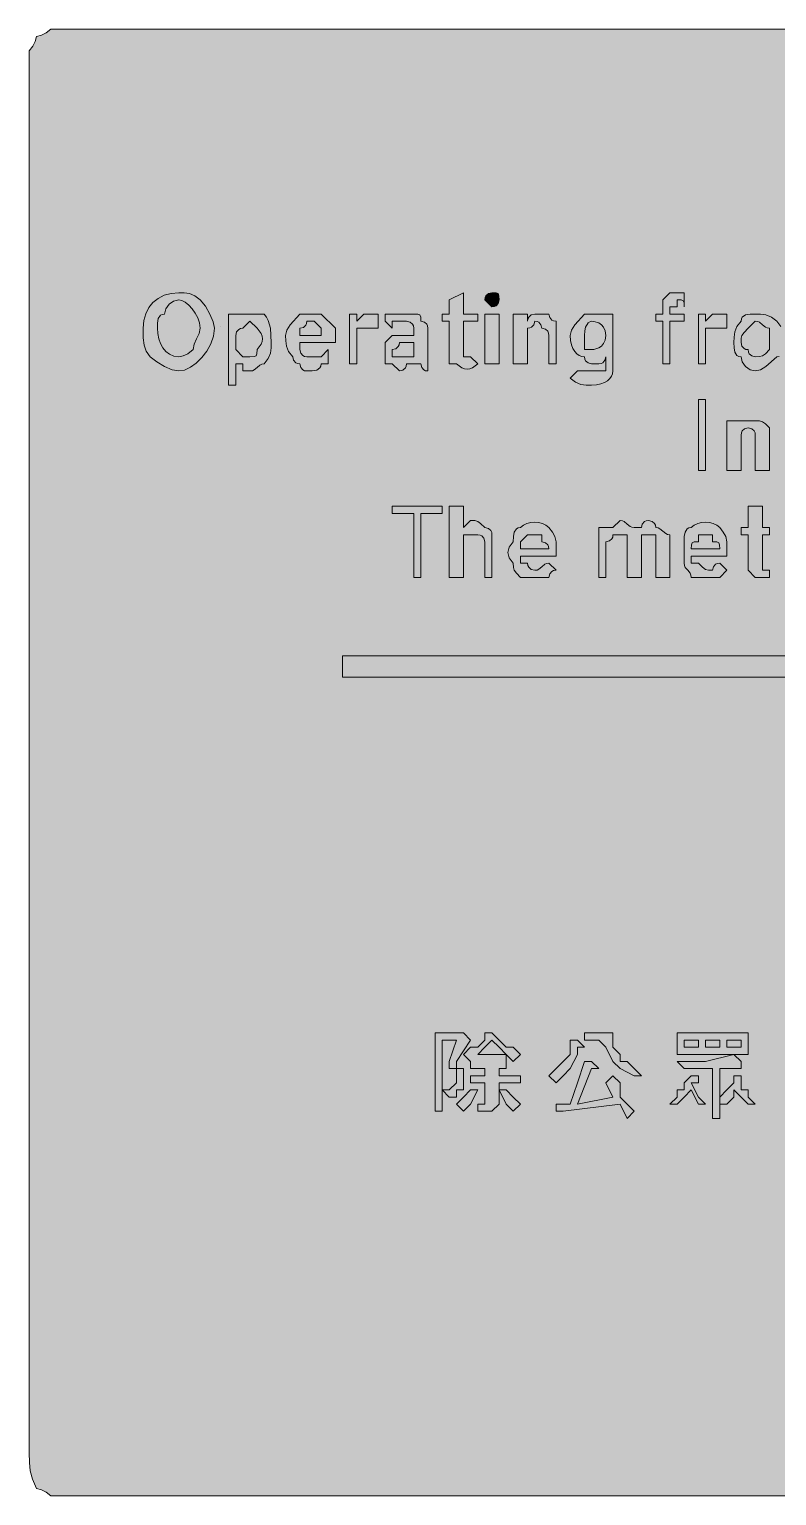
# Model space of a CAD drawing. Header units: metres. Extents: x 10 to 558, y 12 to 259.
# Drawn here: x 9.8 to 135.8, y 11.8 to 259 of the extents above; entities that cross this region are included whole.
import ezdxf

# ---------------------------------------------------------------- set-up
doc = ezdxf.new("R2010")
doc.units = ezdxf.units.M
for name, color, linetype, true_color in [('FILL_BLUE_0000FF', 7, 'Continuous', 0x0000ff), ('FILL_WHITE_FFFFFF', 7, 'Continuous', 0xffffff), ('STROKE_WHITE_FFFFFF', 7, 'Continuous', 0xffffff)]:
    doc.layers.add(name, color=color, linetype=linetype, true_color=true_color)

msp = doc.modelspace()

# ---------------------------------------------------------------- hatches: boundary and pattern name
at = {"layer": 'FILL_BLUE_0000FF', "true_color": 0x0000ff}
h = msp.add_hatch(color=7, dxfattribs=at)
h.dxf.hatch_style = 1
h.paths.add_polyline_path([(552.54, 258.94), (553.8, 258.81), (554.83, 258.45), (555.75, 257.76), (557.14, 256.15), (557.56, 255.44), (557.85, 254.76), (558.11, 253.37), (558.15, 251.76), (558.15, 18.96), (558.15, 15.36), (557.75, 15.31), (557.44, 15.15), (556.95, 14.61), (556.46, 13.84), (555.75, 12.96), (554.83, 12.27), (553.8, 11.91), (552.54, 11.78), (550.95, 11.76), (16.95, 11.76), (13.35, 11.76), (12.6, 12.36), (11.83, 12.77), (10.95, 12.96), (10.26, 14.57), (9.9, 15.96), (9.77, 17.35), (9.75, 18.96), (9.75, 251.76), (9.75, 255.36), (10.35, 256.11), (10.76, 256.88), (10.95, 257.76), (11.83, 257.95), (12.6, 258.36), (13.35, 258.96), (16.95, 258.96), (550.95, 258.96), (552.54, 258.94)])
at = {"layer": 'FILL_WHITE_FFFFFF', "true_color": 0xffffff}
h = msp.add_hatch(color=7, dxfattribs=at)
h.dxf.hatch_style = 1
h.paths.add_polyline_path([(36.75, 214.41), (37.65, 214.05), (38.55, 213.36), (39.43, 212.27), (40.2, 210.96), (40.74, 209.65), (40.95, 208.56), (40.79, 207.22), (40.35, 205.92), (39.68, 204.7), (38.85, 203.61), (37.9, 202.69), (36.9, 201.98), (35.9, 201.52), (34.95, 201.36), (33.86, 201.57), (32.55, 202.11), (31.24, 202.88), (30.15, 203.76), (29.46, 204.68), (29.1, 205.71), (28.97, 206.97), (28.95, 208.56), (29.06, 209.85), (29.38, 211.02), (29.9, 212.04), (30.6, 212.91), (31.47, 213.61), (32.49, 214.13), (33.66, 214.45), (34.95, 214.56), (35.85, 214.54), (36.75, 214.41)])
h.paths.add_polyline_path([(33.3, 212.61), (32.76, 211.84), (32.55, 210.96), (32.15, 210.91), (31.86, 210.75), (31.5, 210.21), (31.37, 209.44), (31.35, 208.56), (31.41, 207.66), (31.57, 206.8), (31.86, 205.99), (32.25, 205.26), (32.76, 204.65), (33.37, 204.17), (34.11, 203.87), (34.95, 203.76), (35.7, 203.91), (36.47, 204.27), (37.35, 204.96), (37.54, 205.86), (37.95, 206.76), (38.36, 207.66), (38.55, 208.56), (38.44, 209.46), (38.16, 210.32), (37.73, 211.13), (37.2, 211.86), (36.62, 212.47), (36.02, 212.95), (35.45, 213.25), (34.95, 213.36), (34.07, 213.15), (33.3, 212.61)], flags=16)
h = msp.add_hatch(color=7, dxfattribs=at)
h.dxf.hatch_style = 1
h.paths.add_polyline_path([(84.15, 203.76), (85.35, 202.56), (84.45, 201.88), (84, 201.72), (83.55, 201.66), (83.1, 201.72), (82.65, 201.88), (81.75, 202.56), (80.55, 202.56), (80.55, 203.76), (80.55, 209.76), (79.35, 209.76), (79.35, 210.96), (80.55, 210.96), (80.55, 213.36), (82.95, 214.56), (82.95, 210.96), (85.35, 210.96), (85.35, 209.76), (82.95, 209.76), (82.95, 203.76), (84.15, 203.76)])
h = msp.add_hatch(color=7, dxfattribs=at)
h.dxf.hatch_style = 1
h.paths.add_polyline_path([(88.8, 212.76), (88.44, 212.35), (88.15, 212.21), (87.75, 212.16), (86.55, 213.36), (86.6, 213.76), (86.74, 214.05), (87.15, 214.41), (87.75, 214.56), (88.44, 214.54), (88.8, 214.41), (88.93, 214.05), (88.95, 213.36), (88.8, 212.76)])
h = msp.add_hatch(color=7, dxfattribs=at)
h.dxf.hatch_style = 1
h.paths.add_polyline_path([(117.75, 202.56), (116.55, 202.56), (116.55, 209.76), (115.35, 209.76), (115.35, 210.96), (116.55, 210.96), (116.55, 212.16), (116.55, 213.36), (117.75, 214.56), (118.95, 214.56), (120.15, 214.56), (120.15, 212.16), (120.13, 212.85), (120, 213.21), (119.64, 213.34), (118.95, 213.36), (118.95, 212.16), (117.75, 212.16), (117.75, 210.96), (120.15, 210.96), (120.15, 209.76), (117.75, 209.76), (117.75, 202.56)])
h = msp.add_hatch(color=7, dxfattribs=at)
h.dxf.hatch_style = 1
h.paths.add_polyline_path([(49.75, 210.46), (50.04, 209.87), (50.4, 208.56), (50.55, 206.16), (50.53, 205.26), (50.4, 204.36), (50.04, 203.46), (49.35, 202.56), (48.95, 202.51), (48.64, 202.37), (48.15, 201.96), (47.66, 201.55), (47.35, 201.41), (46.95, 201.36), (45.75, 201.36), (45.75, 202.56), (44.55, 202.56), (44.55, 198.96), (43.35, 198.96), (43.35, 210.96), (44.55, 210.96), (49.35, 210.96), (49.75, 210.46)])
h.paths.add_polyline_path([(45.06, 208.37), (44.7, 207.96), (44.55, 207.36), (44.55, 206.16), (44.55, 204.96), (45.75, 203.76), (46.95, 203.76), (47.64, 203.78), (48, 203.91), (48.13, 204.27), (48.15, 204.96), (48.82, 205.86), (48.99, 206.31), (49.05, 206.76), (48.99, 207.21), (48.82, 207.66), (48.15, 208.56), (46.95, 209.76), (45.75, 208.56), (45.35, 208.51), (45.06, 208.37)], flags=16)
h = msp.add_hatch(color=7, dxfattribs=at)
h.dxf.hatch_style = 1
h.paths.add_polyline_path([(55.86, 201.55), (55.5, 201.96), (55.35, 202.56), (54.95, 202.61), (54.66, 202.75), (54.3, 203.16), (54.15, 203.76), (53.46, 204.66), (53.1, 205.56), (52.97, 206.46), (52.95, 207.36), (53.16, 208.26), (53.7, 209.16), (55.35, 210.96), (58.95, 210.96), (61.35, 208.56), (61.35, 206.16), (55.35, 206.16), (55.35, 204.96), (55.5, 204.36), (55.86, 203.95), (56.15, 203.81), (56.55, 203.76), (57.75, 203.76), (58.95, 203.76), (60.15, 204.96), (60.15, 202.56), (58.95, 202.56), (58.9, 202.16), (58.74, 201.87), (58.2, 201.51), (57.43, 201.38), (56.55, 201.36), (56.15, 201.41), (55.86, 201.55)])
h.paths.add_polyline_path([(58.95, 208.56), (57.75, 209.76), (56.55, 209.76), (56.5, 209.36), (56.36, 209.07), (55.95, 208.71), (55.35, 208.56), (55.35, 207.36), (58.95, 207.36), (58.95, 208.56)], flags=16)
h = msp.add_hatch(color=7, dxfattribs=at)
h.dxf.hatch_style = 1
h.paths.add_polyline_path([(66.15, 210.96), (68.55, 210.96), (68.55, 208.56), (66.15, 208.56), (64.95, 208.56), (64.95, 207.36), (64.95, 202.56), (63.75, 202.56), (63.75, 210.96), (64.95, 210.96), (64.95, 209.76), (66.15, 210.96)])
h = msp.add_hatch(color=7, dxfattribs=at)
h.dxf.hatch_style = 1
h.paths.add_polyline_path([(69.75, 202.56), (69.75, 204.96), (69.75, 206.16), (70.95, 207.36), (72.15, 207.36), (73.35, 207.36), (74.55, 207.36), (74.55, 208.56), (74.5, 208.96), (74.36, 209.25), (73.95, 209.61), (73.35, 209.76), (72.15, 209.76), (70.95, 209.76), (70.95, 208.56), (69.75, 209.76), (69.75, 210.96), (70.95, 210.96), (72.15, 210.96), (74.55, 210.96), (75.24, 210.94), (75.6, 210.81), (75.73, 210.45), (75.75, 209.76), (76.35, 209.61), (76.76, 209.25), (76.9, 208.96), (76.95, 208.56), (76.95, 207.36), (76.95, 203.76), (76.95, 201.36), (76.55, 201.41), (76.26, 201.55), (75.9, 201.96), (75.75, 202.56), (74.55, 202.56), (73.35, 202.56), (73.3, 202.16), (73.16, 201.87), (72.75, 201.51), (72.15, 201.36), (70.95, 202.56), (69.75, 202.56)])
h.paths.add_polyline_path([(74.55, 203.76), (74.55, 204.96), (74.55, 206.16), (73.35, 206.16), (72.15, 206.16), (72.1, 205.76), (71.96, 205.47), (71.55, 205.11), (70.95, 204.96), (70.95, 203.76), (72.15, 203.76), (73.35, 203.76), (74.55, 203.76)], flags=16)
h = msp.add_hatch(color=7, dxfattribs=at)
h.dxf.hatch_style = 1
h.paths.add_polyline_path([(86.55, 202.56), (86.55, 210.96), (88.95, 210.96), (88.95, 202.56), (86.55, 202.56)])
h = msp.add_hatch(color=7, dxfattribs=at)
h.dxf.hatch_style = 1
h.paths.add_polyline_path([(94.8, 209.16), (94.44, 208.75), (94.15, 208.61), (93.75, 208.56), (93.75, 207.36), (93.75, 202.56), (91.35, 202.56), (91.35, 210.96), (93.75, 210.96), (93.75, 209.76), (93.8, 210.16), (93.94, 210.45), (94.35, 210.81), (94.95, 210.96), (97.35, 210.96), (97.5, 210.36), (97.86, 209.95), (98.15, 209.81), (98.55, 209.76), (98.55, 208.56), (98.55, 202.56), (97.35, 202.56), (97.35, 207.36), (97.3, 207.76), (97.16, 208.05), (96.75, 208.41), (96.15, 208.56), (96, 209.16), (95.64, 209.57), (95.35, 209.71), (94.95, 209.76), (94.8, 209.16)])
h = msp.add_hatch(color=7, dxfattribs=at)
h.dxf.hatch_style = 1
h.paths.add_polyline_path([(108.15, 201.36), (108.09, 200.91), (107.92, 200.48), (107.64, 200.07), (107.25, 199.71), (106.74, 199.4), (106.12, 199.17), (105.39, 199.01), (104.55, 198.96), (103.65, 198.98), (102.75, 199.11), (101.85, 199.47), (100.95, 200.16), (102.15, 201.36), (104.55, 201.36), (106.95, 201.36), (106.95, 202.56), (106.95, 203.76), (106.8, 203.16), (106.44, 202.75), (106.15, 202.61), (105.75, 202.56), (104.55, 202.56), (103.95, 202.71), (103.54, 203.07), (103.4, 203.36), (103.35, 203.76), (102.9, 203.82), (102.47, 203.98), (102.06, 204.27), (101.7, 204.66), (101.39, 205.17), (101.16, 205.78), (101, 206.52), (100.95, 207.36), (101.16, 208.26), (101.7, 209.16), (103.35, 210.96), (104.55, 210.96), (105.75, 210.96), (106.95, 210.96), (108.15, 210.96), (108.15, 201.36)])
h.paths.add_polyline_path([(103.95, 209.46), (103.54, 208.75), (103.4, 208.15), (103.35, 207.36), (103.35, 204.96), (104.55, 204.96), (104.92, 205), (105.75, 205.26), (106.19, 205.55), (106.57, 205.97), (106.85, 206.57), (106.95, 207.36), (106.85, 208.15), (106.57, 208.75), (106.19, 209.17), (105.75, 209.46), (104.92, 209.72), (104.55, 209.76), (104.36, 209.72), (103.95, 209.46)], flags=16)
h = msp.add_hatch(color=7, dxfattribs=at)
h.dxf.hatch_style = 1
h.paths.add_polyline_path([(124.95, 210.96), (127.35, 210.96), (127.35, 208.56), (124.95, 208.56), (123.75, 208.56), (123.75, 207.36), (123.75, 202.56), (122.55, 202.56), (122.55, 210.96), (123.75, 210.96), (123.75, 209.76), (124.95, 210.96)])
h = msp.add_hatch(color=7, dxfattribs=at)
h.dxf.hatch_style = 1
h.paths.add_polyline_path([(128.7, 207.96), (129.06, 208.86), (129.75, 209.76), (129.8, 210.16), (129.96, 210.45), (130.5, 210.81), (131.27, 210.94), (132.15, 210.96), (133.05, 210.94), (133.95, 210.81), (134.85, 210.45), (135.75, 209.76), (136.44, 208.86), (136.8, 207.96), (136.93, 207.06), (136.95, 206.16), (136.93, 205.28), (136.8, 204.51), (136.44, 203.97), (136.15, 203.81), (135.75, 203.76), (133.95, 202.11), (133.05, 201.57), (132.15, 201.36), (131.27, 201.57), (130.5, 202.11), (129.96, 202.88), (129.75, 203.76), (129.35, 203.81), (129.06, 203.97), (128.7, 204.51), (128.57, 205.28), (128.55, 206.16), (128.57, 207.06), (128.7, 207.96)])
h.paths.add_polyline_path([(130.26, 207.85), (129.9, 207.36), (129.77, 206.87), (129.75, 206.16), (129.9, 205.56), (130.26, 205.15), (130.55, 205.01), (130.95, 204.96), (131, 204.56), (131.14, 204.27), (131.55, 203.91), (132.15, 203.76), (132.86, 203.78), (133.35, 203.91), (133.84, 204.27), (134.55, 204.96), (134.55, 206.16), (134.55, 208.56), (134.15, 208.61), (133.84, 208.75), (133.35, 209.16), (132.86, 209.57), (132.55, 209.71), (132.15, 209.76), (130.95, 208.56), (130.26, 207.85)], flags=16)
h = msp.add_hatch(color=7, dxfattribs=at)
h.dxf.hatch_style = 1
h.paths.add_polyline_path([(122.55, 196.56), (123.75, 196.56), (123.75, 184.56), (122.55, 184.56), (122.55, 196.56)])
h = msp.add_hatch(color=7, dxfattribs=at)
h.dxf.hatch_style = 1
h.paths.add_polyline_path([(130.35, 191.61), (129.94, 191.25), (129.8, 190.96), (129.75, 190.56), (129.75, 189.36), (129.75, 184.56), (127.35, 184.56), (127.35, 192.96), (129.75, 192.96), (130.95, 192.96), (132.15, 192.96), (132.86, 192.94), (133.35, 192.81), (133.84, 192.45), (134.55, 191.76), (134.55, 190.56), (134.55, 184.56), (132.15, 184.56), (132.15, 190.56), (132.1, 190.96), (131.96, 191.25), (131.55, 191.61), (130.95, 191.76), (130.35, 191.61)])
h = msp.add_hatch(color=7, dxfattribs=at)
h.dxf.hatch_style = 1
h.paths.add_polyline_path([(79.35, 177.36), (75.75, 177.36), (75.75, 166.56), (74.55, 166.56), (74.55, 177.36), (70.95, 177.36), (70.95, 178.56), (79.35, 178.56), (79.35, 177.36)])
h = msp.add_hatch(color=7, dxfattribs=at)
h.dxf.hatch_style = 1
h.paths.add_polyline_path([(86.4, 173.16), (86.04, 173.57), (85.75, 173.71), (85.35, 173.76), (84.15, 173.76), (82.95, 173.76), (82.95, 172.56), (82.95, 166.56), (80.55, 166.56), (80.55, 178.56), (82.95, 178.56), (82.95, 174.96), (84.15, 176.16), (84.86, 176.14), (85.35, 176.01), (85.84, 175.65), (86.55, 174.96), (87.15, 174.81), (87.56, 174.45), (87.7, 174.16), (87.75, 173.76), (87.75, 172.56), (87.75, 166.56), (86.55, 166.56), (86.55, 172.56), (86.4, 173.16)])
h = msp.add_hatch(color=7, dxfattribs=at)
h.dxf.hatch_style = 1
h.paths.add_polyline_path([(133.35, 167.76), (134.55, 167.76), (134.55, 166.56), (132.15, 166.56), (130.95, 167.76), (130.95, 168.96), (130.95, 173.76), (129.75, 173.76), (129.75, 174.96), (130.95, 174.96), (130.95, 178.56), (133.35, 178.56), (133.35, 174.96), (134.55, 174.96), (134.55, 173.76), (133.35, 173.76), (133.35, 168.96), (133.35, 167.76)])
h = msp.add_hatch(color=7, dxfattribs=at)
h.dxf.hatch_style = 1
h.paths.add_polyline_path([(91.86, 167.27), (91.5, 167.76), (91.37, 168.25), (91.35, 168.96), (90.67, 169.86), (90.51, 170.31), (90.45, 170.76), (90.51, 171.21), (90.67, 171.66), (91.35, 172.56), (91.37, 173.44), (91.5, 174.21), (91.86, 174.75), (92.15, 174.91), (92.55, 174.96), (93.05, 175.35), (93.64, 175.63), (94.28, 175.8), (94.95, 175.86), (95.62, 175.8), (96.26, 175.63), (96.85, 175.35), (97.35, 174.96), (97.95, 174.21), (98.36, 173.44), (98.55, 172.56), (98.55, 170.16), (92.55, 170.16), (92.55, 168.96), (93.75, 168.96), (93.8, 168.56), (93.94, 168.27), (94.35, 167.91), (94.95, 167.76), (95.35, 167.81), (95.66, 167.95), (96.15, 168.36), (96.64, 168.77), (96.95, 168.91), (97.35, 168.96), (98.55, 167.76), (98.15, 167.71), (97.86, 167.57), (97.5, 167.16), (97.35, 166.56), (93.75, 166.56), (92.55, 166.56), (91.86, 167.27)])
h.paths.add_polyline_path([(97.3, 171.76), (97.16, 172.05), (96.75, 172.41), (96.15, 172.56), (96.15, 173.76), (93.75, 173.76), (92.55, 172.56), (92.55, 171.36), (97.35, 171.36), (97.3, 171.76)], flags=16)
h = msp.add_hatch(color=7, dxfattribs=at)
h.dxf.hatch_style = 1
h.paths.add_polyline_path([(108.15, 174.96), (109.35, 176.16), (109.75, 176.11), (110.06, 175.97), (110.55, 175.56), (111.04, 175.15), (111.35, 175.01), (111.75, 174.96), (112.95, 174.96), (113.1, 175.56), (113.46, 175.97), (113.75, 176.11), (114.15, 176.16), (114.75, 176.01), (115.16, 175.65), (115.3, 175.36), (115.35, 174.96), (115.75, 174.91), (116.06, 174.77), (116.55, 174.36), (117.04, 173.95), (117.35, 173.81), (117.75, 173.76), (117.75, 172.56), (117.75, 166.56), (115.35, 166.56), (115.35, 172.56), (115.35, 173.76), (114.15, 173.76), (112.95, 173.76), (112.95, 172.56), (112.95, 166.56), (110.55, 166.56), (110.55, 172.56), (110.55, 173.76), (109.35, 173.76), (108.15, 173.76), (108.1, 173.36), (107.96, 173.07), (107.55, 172.71), (106.95, 172.56), (106.95, 166.56), (105.75, 166.56), (105.75, 174.96), (106.95, 174.96), (108.15, 174.96)])
h = msp.add_hatch(color=7, dxfattribs=at)
h.dxf.hatch_style = 1
h.paths.add_polyline_path([(121.3, 166.96), (121.16, 167.27), (120.75, 167.76), (120.34, 168.25), (120.2, 168.56), (120.15, 168.96), (120.15, 172.56), (120.17, 173.44), (120.3, 174.21), (120.66, 174.75), (120.95, 174.91), (121.35, 174.96), (121.85, 175.35), (122.44, 175.63), (123.08, 175.8), (123.75, 175.86), (124.42, 175.8), (125.06, 175.63), (125.65, 175.35), (126.15, 174.96), (126.75, 174.21), (127.16, 173.44), (127.35, 172.56), (127.35, 170.16), (121.35, 170.16), (121.35, 168.96), (122.55, 168.96), (123.26, 168.27), (123.75, 167.91), (124.24, 167.78), (124.95, 167.76), (125.1, 168.36), (125.46, 168.77), (125.75, 168.91), (126.15, 168.96), (127.35, 167.76), (126.15, 166.56), (122.55, 166.56), (121.35, 166.56), (121.3, 166.96)])
h.paths.add_polyline_path([(126.13, 172.05), (126, 172.41), (125.64, 172.54), (124.95, 172.56), (124.95, 173.76), (122.55, 173.76), (122.55, 172.56), (121.86, 172.54), (121.5, 172.41), (121.37, 172.05), (121.35, 171.36), (126.15, 171.36), (126.13, 172.05)], flags=16)
h = msp.add_hatch(color=7, dxfattribs=at)
h.dxf.hatch_style = 1
h.paths.add_polyline_path([(490.95, 158.16), (498.15, 158.16), (505.35, 152.16), (498.15, 144.96), (490.95, 144.96), (495.75, 149.76), (62.55, 149.76), (62.55, 153.36), (495.75, 153.36), (490.95, 158.16)])
h = msp.add_hatch(color=7, dxfattribs=at)
h.dxf.hatch_style = 1
h.paths.add_polyline_path([(78.15, 76.56), (78.15, 89.76), (81.75, 89.76), (82.95, 89.76), (84.15, 88.56), (81.75, 84.96), (81.75, 83.76), (80.55, 83.76), (80.55, 84.96), (81.75, 88.56), (79.35, 88.56), (79.35, 80.16), (79.35, 76.56), (78.15, 76.56)])
h = msp.add_hatch(color=7, dxfattribs=at)
h.dxf.hatch_style = 1
h.paths.add_polyline_path([(85.35, 87.36), (86.55, 88.56), (86.55, 89.76), (87.75, 89.76), (88.95, 88.56), (90.15, 87.36), (91.35, 87.36), (92.55, 86.16), (91.35, 84.96), (90.15, 86.16), (90.15, 83.76), (88.95, 83.76), (88.95, 82.56), (92.55, 82.56), (92.55, 81.36), (88.95, 81.36), (88.95, 77.76), (87.75, 76.56), (86.55, 76.56), (85.35, 76.56), (85.35, 77.76), (86.55, 77.76), (86.55, 81.36), (84.15, 81.36), (84.15, 82.56), (86.55, 82.56), (86.55, 83.76), (84.15, 83.76), (84.15, 84.96), (82.95, 86.16), (84.15, 87.36), (85.35, 87.36)])
h.paths.add_polyline_path([(88.95, 87.36), (87.75, 88.56), (86.55, 87.36), (85.35, 86.16), (90.15, 86.16), (88.95, 87.36)], flags=16)
h = msp.add_hatch(color=7, dxfattribs=at)
h.dxf.hatch_style = 1
h.paths.add_polyline_path([(108.15, 89.76), (108.15, 88.56), (108.15, 87.36), (109.35, 86.16), (109.35, 84.96), (110.55, 84.96), (111.75, 83.76), (112.95, 82.56), (111.75, 82.56), (109.35, 83.76), (108.15, 84.96), (106.95, 87.36), (105.75, 88.56), (103.35, 88.56), (103.35, 89.76), (108.15, 89.76)])
h = msp.add_hatch(color=7, dxfattribs=at)
h.dxf.hatch_style = 1
h.paths.add_polyline_path([(118.95, 89.76), (130.95, 89.76), (130.95, 86.16), (118.95, 86.16), (118.95, 89.76)])
h.paths.add_polyline_path([(120.15, 87.36), (122.55, 87.36), (122.55, 88.56), (120.15, 88.56), (120.15, 87.36)], flags=16)
h.paths.add_polyline_path([(123.75, 88.56), (123.75, 87.36), (126.15, 87.36), (126.15, 88.56), (123.75, 88.56)], flags=16)
h.paths.add_polyline_path([(129.75, 88.56), (127.35, 88.56), (127.35, 87.36), (129.75, 87.36), (129.75, 88.56)], flags=16)
h = msp.add_hatch(color=7, dxfattribs=at)
h.dxf.hatch_style = 1
h.paths.add_polyline_path([(103.35, 87.36), (102.15, 87.36), (102.15, 86.16), (100.95, 83.76), (99.75, 82.56), (98.55, 81.36), (97.35, 82.56), (98.55, 83.76), (99.75, 84.96), (100.95, 86.16), (100.95, 88.56), (102.15, 88.56), (103.35, 87.36)])
h = msp.add_hatch(color=7, dxfattribs=at)
h.dxf.hatch_style = 1
h.paths.add_polyline_path([(98.55, 77.76), (100.95, 77.76), (102.15, 81.36), (103.35, 84.96), (104.55, 84.96), (105.75, 83.76), (104.55, 83.76), (102.15, 77.76), (108.15, 78.96), (106.95, 81.36), (108.15, 82.56), (109.35, 81.36), (109.35, 78.96), (110.55, 77.76), (111.75, 76.56), (110.55, 75.36), (109.35, 77.76), (99.75, 76.56), (98.55, 76.56), (98.55, 77.76)])
h = msp.add_hatch(color=7, dxfattribs=at)
h.dxf.hatch_style = 1
h.paths.add_polyline_path([(123.75, 84.96), (128.55, 86.16), (129.75, 84.96), (129.75, 83.76), (126.15, 83.76), (126.15, 75.36), (124.95, 75.36), (124.95, 83.76), (120.15, 83.76), (118.95, 84.96), (123.75, 84.96)])
h = msp.add_hatch(color=7, dxfattribs=at)
h.dxf.hatch_style = 1
h.paths.add_polyline_path([(82.95, 82.56), (82.95, 81.36), (82.95, 80.16), (81.75, 80.16), (81.75, 78.96), (80.55, 78.96), (79.35, 80.16), (80.55, 80.16), (81.75, 81.36), (81.75, 82.56), (81.75, 83.76), (82.95, 83.76), (82.95, 82.56)])
h = msp.add_hatch(color=7, dxfattribs=at)
h.dxf.hatch_style = 1
h.paths.add_polyline_path([(122.55, 82.56), (122.55, 81.36), (121.35, 81.36), (122.55, 78.96), (123.75, 77.76), (122.55, 77.76), (121.35, 80.16), (120.15, 78.96), (118.95, 77.76), (117.75, 77.76), (118.95, 78.96), (118.95, 80.16), (120.15, 80.16), (120.15, 81.36), (121.35, 82.56), (122.55, 82.56)])
h = msp.add_hatch(color=7, dxfattribs=at)
h.dxf.hatch_style = 1
h.paths.add_polyline_path([(129.75, 82.56), (129.75, 81.36), (129.75, 80.16), (130.95, 80.16), (130.95, 78.96), (132.15, 77.76), (130.95, 77.76), (129.75, 78.96), (128.55, 80.16), (128.55, 78.96), (127.35, 77.76), (126.15, 77.76), (126.15, 78.96), (127.35, 80.16), (128.55, 81.36), (128.55, 82.56), (129.75, 82.56)])
h = msp.add_hatch(color=7, dxfattribs=at)
h.dxf.hatch_style = 1
h.paths.add_polyline_path([(84.15, 77.76), (82.95, 76.56), (81.75, 77.76), (82.95, 78.96), (84.15, 80.16), (85.35, 80.16), (84.15, 77.76)])
h = msp.add_hatch(color=7, dxfattribs=at)
h.dxf.hatch_style = 1
h.paths.add_polyline_path([(91.35, 78.96), (92.55, 77.76), (91.35, 76.56), (90.15, 77.76), (88.95, 80.16), (90.15, 80.16), (91.35, 78.96)])

# ---------------------------------------------------------------- linework, layer by layer
at = {"layer": 'FILL_BLUE_0000FF', "lineweight": 0, "true_color": 0x0000ff}
msp.add_lwpolyline([(550.95, 11.76), (16.95, 11.76), (13.35, 11.76), (12.6, 12.36), (11.83, 12.77), (10.95, 12.96), (10.26, 14.57), (9.9, 15.96), (9.77, 17.35), (9.75, 18.96), (9.75, 251.76), (9.75, 255.36), (10.35, 256.11), (10.76, 256.88), (10.95, 257.76), (11.83, 257.95), (12.6, 258.36), (13.35, 258.96), (16.95, 258.96), (550.95, 258.96)], dxfattribs=at)
at = {"layer": 'FILL_WHITE_FFFFFF', "lineweight": 0, "true_color": 0xffffff}
for points in [[(36.75, 214.41), (37.65, 214.05), (38.55, 213.36), (39.43, 212.27), (40.2, 210.96), (40.74, 209.65), (40.95, 208.56), (40.79, 207.22), (40.35, 205.92), (39.68, 204.7), (38.85, 203.61), (37.9, 202.69), (36.9, 201.98), (35.9, 201.52), (34.95, 201.36), (33.86, 201.57), (32.55, 202.11), (31.24, 202.88), (30.15, 203.76), (29.46, 204.68), (29.1, 205.71), (28.97, 206.97), (28.95, 208.56), (29.06, 209.85), (29.38, 211.02), (29.9, 212.04), (30.6, 212.91), (31.47, 213.61), (32.49, 214.13), (33.66, 214.45), (34.95, 214.56), (35.85, 214.54)], [(33.3, 212.61), (32.76, 211.84), (32.55, 210.96), (32.15, 210.91), (31.86, 210.75), (31.5, 210.21), (31.37, 209.44), (31.35, 208.56), (31.41, 207.66), (31.57, 206.8), (31.86, 205.99), (32.25, 205.26), (32.76, 204.65), (33.37, 204.17), (34.11, 203.87), (34.95, 203.76), (35.7, 203.91), (36.47, 204.27), (37.35, 204.96), (37.54, 205.86), (37.95, 206.76), (38.36, 207.66), (38.55, 208.56), (38.44, 209.46), (38.16, 210.32), (37.73, 211.13), (37.2, 211.86), (36.62, 212.47), (36.02, 212.95), (35.45, 213.25), (34.95, 213.36), (34.07, 213.15)], [(84.15, 203.76), (85.35, 202.56), (84.45, 201.88), (84, 201.72), (83.55, 201.66), (83.1, 201.72), (82.65, 201.88), (81.75, 202.56), (80.55, 202.56), (80.55, 203.76), (80.55, 209.76), (79.35, 209.76), (79.35, 210.96), (80.55, 210.96), (80.55, 213.36), (82.95, 214.56), (82.95, 210.96), (85.35, 210.96), (85.35, 209.76), (82.95, 209.76), (82.95, 203.76)], [(88.8, 212.76), (88.44, 212.35), (88.15, 212.21), (87.75, 212.16), (86.55, 213.36), (86.6, 213.76), (86.74, 214.05), (87.15, 214.41), (87.75, 214.56), (88.44, 214.54), (88.8, 214.41), (88.93, 214.05), (88.95, 213.36)], [(117.75, 202.56), (116.55, 202.56), (116.55, 209.76), (115.35, 209.76), (115.35, 210.96), (116.55, 210.96), (116.55, 212.16), (116.55, 213.36), (117.75, 214.56), (118.95, 214.56), (120.15, 214.56), (120.15, 212.16), (120.13, 212.85), (120, 213.21), (119.64, 213.34), (118.95, 213.36), (118.95, 212.16), (117.75, 212.16), (117.75, 210.96), (120.15, 210.96), (120.15, 209.76), (117.75, 209.76)], [(49.75, 210.46), (50.04, 209.87), (50.4, 208.56), (50.55, 206.16), (50.53, 205.26), (50.4, 204.36), (50.04, 203.46), (49.35, 202.56), (48.95, 202.51), (48.64, 202.37), (48.15, 201.96), (47.66, 201.55), (47.35, 201.41), (46.95, 201.36), (45.75, 201.36), (45.75, 202.56), (44.55, 202.56), (44.55, 198.96), (43.35, 198.96), (43.35, 210.96), (44.55, 210.96), (49.35, 210.96)], [(55.86, 201.55), (55.5, 201.96), (55.35, 202.56), (54.95, 202.61), (54.66, 202.75), (54.3, 203.16), (54.15, 203.76), (53.46, 204.66), (53.1, 205.56), (52.97, 206.46), (52.95, 207.36), (53.16, 208.26), (53.7, 209.16), (55.35, 210.96), (58.95, 210.96), (61.35, 208.56), (61.35, 206.16), (55.35, 206.16), (55.35, 204.96), (55.5, 204.36), (55.86, 203.95), (56.15, 203.81), (56.55, 203.76), (57.75, 203.76), (58.95, 203.76), (60.15, 204.96), (60.15, 202.56), (58.95, 202.56), (58.9, 202.16), (58.74, 201.87), (58.2, 201.51), (57.43, 201.38), (56.55, 201.36), (56.15, 201.41)], [(66.15, 210.96), (68.55, 210.96), (68.55, 208.56), (66.15, 208.56), (64.95, 208.56), (64.95, 207.36), (64.95, 202.56), (63.75, 202.56), (63.75, 210.96), (64.95, 210.96), (64.95, 209.76)], [(69.75, 202.56), (69.75, 204.96), (69.75, 206.16), (70.95, 207.36), (72.15, 207.36), (73.35, 207.36), (74.55, 207.36), (74.55, 208.56), (74.5, 208.96), (74.36, 209.25), (73.95, 209.61), (73.35, 209.76), (72.15, 209.76), (70.95, 209.76), (70.95, 208.56), (69.75, 209.76), (69.75, 210.96), (70.95, 210.96), (72.15, 210.96), (74.55, 210.96), (75.24, 210.94), (75.6, 210.81), (75.73, 210.45), (75.75, 209.76), (76.35, 209.61), (76.76, 209.25), (76.9, 208.96), (76.95, 208.56), (76.95, 207.36), (76.95, 203.76), (76.95, 201.36), (76.55, 201.41), (76.26, 201.55), (75.9, 201.96), (75.75, 202.56), (74.55, 202.56), (73.35, 202.56), (73.3, 202.16), (73.16, 201.87), (72.75, 201.51), (72.15, 201.36), (70.95, 202.56)], [(86.55, 202.56), (86.55, 210.96), (88.95, 210.96), (88.95, 202.56)], [(94.8, 209.16), (94.44, 208.75), (94.15, 208.61), (93.75, 208.56), (93.75, 207.36), (93.75, 202.56), (91.35, 202.56), (91.35, 210.96), (93.75, 210.96), (93.75, 209.76), (93.8, 210.16), (93.94, 210.45), (94.35, 210.81), (94.95, 210.96), (97.35, 210.96), (97.5, 210.36), (97.86, 209.95), (98.15, 209.81), (98.55, 209.76), (98.55, 208.56), (98.55, 202.56), (97.35, 202.56), (97.35, 207.36), (97.3, 207.76), (97.16, 208.05), (96.75, 208.41), (96.15, 208.56), (96, 209.16), (95.64, 209.57), (95.35, 209.71), (94.95, 209.76)], [(108.15, 201.36), (108.09, 200.91), (107.92, 200.48), (107.64, 200.07), (107.25, 199.71), (106.74, 199.4), (106.12, 199.17), (105.39, 199.01), (104.55, 198.96), (103.65, 198.98), (102.75, 199.11), (101.85, 199.47), (100.95, 200.16), (102.15, 201.36), (104.55, 201.36), (106.95, 201.36), (106.95, 202.56), (106.95, 203.76), (106.8, 203.16), (106.44, 202.75), (106.15, 202.61), (105.75, 202.56), (104.55, 202.56), (103.95, 202.71), (103.54, 203.07), (103.4, 203.36), (103.35, 203.76), (102.9, 203.82), (102.47, 203.98), (102.06, 204.27), (101.7, 204.66), (101.39, 205.17), (101.16, 205.78), (101, 206.52), (100.95, 207.36), (101.16, 208.26), (101.7, 209.16), (103.35, 210.96), (104.55, 210.96), (105.75, 210.96), (106.95, 210.96), (108.15, 210.96)], [(124.95, 210.96), (127.35, 210.96), (127.35, 208.56), (124.95, 208.56), (123.75, 208.56), (123.75, 207.36), (123.75, 202.56), (122.55, 202.56), (122.55, 210.96), (123.75, 210.96), (123.75, 209.76)], [(45.06, 208.37), (44.7, 207.96), (44.55, 207.36), (44.55, 206.16), (44.55, 204.96), (45.75, 203.76), (46.95, 203.76), (47.64, 203.78), (48, 203.91), (48.13, 204.27), (48.15, 204.96), (48.82, 205.86), (48.99, 206.31), (49.05, 206.76), (48.99, 207.21), (48.82, 207.66), (48.15, 208.56), (46.95, 209.76), (45.75, 208.56), (45.35, 208.51)], [(58.95, 208.56), (57.75, 209.76), (56.55, 209.76), (56.5, 209.36), (56.36, 209.07), (55.95, 208.71), (55.35, 208.56), (55.35, 207.36), (58.95, 207.36)], [(103.95, 209.46), (103.54, 208.75), (103.4, 208.15), (103.35, 207.36), (103.35, 204.96), (104.55, 204.96), (104.92, 205), (105.75, 205.26), (106.19, 205.55), (106.57, 205.97), (106.85, 206.57), (106.95, 207.36), (106.85, 208.15), (106.57, 208.75), (106.19, 209.17), (105.75, 209.46), (104.92, 209.72), (104.55, 209.76), (104.36, 209.72)], [(130.26, 207.85), (129.9, 207.36), (129.77, 206.87), (129.75, 206.16), (129.9, 205.56), (130.26, 205.15), (130.55, 205.01), (130.95, 204.96), (131, 204.56), (131.14, 204.27), (131.55, 203.91), (132.15, 203.76), (132.86, 203.78), (133.35, 203.91), (133.84, 204.27), (134.55, 204.96), (134.55, 206.16), (134.55, 208.56), (134.15, 208.61), (133.84, 208.75), (133.35, 209.16), (132.86, 209.57), (132.55, 209.71), (132.15, 209.76), (130.95, 208.56)], [(74.55, 203.76), (74.55, 204.96), (74.55, 206.16), (73.35, 206.16), (72.15, 206.16), (72.1, 205.76), (71.96, 205.47), (71.55, 205.11), (70.95, 204.96), (70.95, 203.76), (72.15, 203.76), (73.35, 203.76)], [(122.55, 196.56), (123.75, 196.56), (123.75, 184.56), (122.55, 184.56)], [(130.35, 191.61), (129.94, 191.25), (129.8, 190.96), (129.75, 190.56), (129.75, 189.36), (129.75, 184.56), (127.35, 184.56), (127.35, 192.96), (129.75, 192.96), (130.95, 192.96), (132.15, 192.96), (132.86, 192.94), (133.35, 192.81), (133.84, 192.45), (134.55, 191.76), (134.55, 190.56), (134.55, 184.56), (132.15, 184.56), (132.15, 190.56), (132.1, 190.96), (131.96, 191.25), (131.55, 191.61), (130.95, 191.76)], [(79.35, 177.36), (75.75, 177.36), (75.75, 166.56), (74.55, 166.56), (74.55, 177.36), (70.95, 177.36), (70.95, 178.56), (79.35, 178.56)], [(86.4, 173.16), (86.04, 173.57), (85.75, 173.71), (85.35, 173.76), (84.15, 173.76), (82.95, 173.76), (82.95, 172.56), (82.95, 166.56), (80.55, 166.56), (80.55, 178.56), (82.95, 178.56), (82.95, 174.96), (84.15, 176.16), (84.86, 176.14), (85.35, 176.01), (85.84, 175.65), (86.55, 174.96), (87.15, 174.81), (87.56, 174.45), (87.7, 174.16), (87.75, 173.76), (87.75, 172.56), (87.75, 166.56), (86.55, 166.56), (86.55, 172.56)], [(133.35, 167.76), (134.55, 167.76), (134.55, 166.56), (132.15, 166.56), (130.95, 167.76), (130.95, 168.96), (130.95, 173.76), (129.75, 173.76), (129.75, 174.96), (130.95, 174.96), (130.95, 178.56), (133.35, 178.56), (133.35, 174.96), (134.55, 174.96), (134.55, 173.76), (133.35, 173.76), (133.35, 168.96)], [(91.86, 167.27), (91.5, 167.76), (91.37, 168.25), (91.35, 168.96), (90.67, 169.86), (90.51, 170.31), (90.45, 170.76), (90.51, 171.21), (90.67, 171.66), (91.35, 172.56), (91.37, 173.44), (91.5, 174.21), (91.86, 174.75), (92.15, 174.91), (92.55, 174.96), (93.05, 175.35), (93.64, 175.63), (94.28, 175.8), (94.95, 175.86), (95.62, 175.8), (96.26, 175.63), (96.85, 175.35), (97.35, 174.96), (97.95, 174.21), (98.36, 173.44), (98.55, 172.56), (98.55, 170.16), (92.55, 170.16), (92.55, 168.96), (93.75, 168.96), (93.8, 168.56), (93.94, 168.27), (94.35, 167.91), (94.95, 167.76), (95.35, 167.81), (95.66, 167.95), (96.15, 168.36), (96.64, 168.77), (96.95, 168.91), (97.35, 168.96), (98.55, 167.76), (98.15, 167.71), (97.86, 167.57), (97.5, 167.16), (97.35, 166.56), (93.75, 166.56), (92.55, 166.56)], [(108.15, 174.96), (109.35, 176.16), (109.75, 176.11), (110.06, 175.97), (110.55, 175.56), (111.04, 175.15), (111.35, 175.01), (111.75, 174.96), (112.95, 174.96), (113.1, 175.56), (113.46, 175.97), (113.75, 176.11), (114.15, 176.16), (114.75, 176.01), (115.16, 175.65), (115.3, 175.36), (115.35, 174.96), (115.75, 174.91), (116.06, 174.77), (116.55, 174.36), (117.04, 173.95), (117.35, 173.81), (117.75, 173.76), (117.75, 172.56), (117.75, 166.56), (115.35, 166.56), (115.35, 172.56), (115.35, 173.76), (114.15, 173.76), (112.95, 173.76), (112.95, 172.56), (112.95, 166.56), (110.55, 166.56), (110.55, 172.56), (110.55, 173.76), (109.35, 173.76), (108.15, 173.76), (108.1, 173.36), (107.96, 173.07), (107.55, 172.71), (106.95, 172.56), (106.95, 166.56), (105.75, 166.56), (105.75, 174.96), (106.95, 174.96)], [(121.3, 166.96), (121.16, 167.27), (120.75, 167.76), (120.34, 168.25), (120.2, 168.56), (120.15, 168.96), (120.15, 172.56), (120.17, 173.44), (120.3, 174.21), (120.66, 174.75), (120.95, 174.91), (121.35, 174.96), (121.85, 175.35), (122.44, 175.63), (123.08, 175.8), (123.75, 175.86), (124.42, 175.8), (125.06, 175.63), (125.65, 175.35), (126.15, 174.96), (126.75, 174.21), (127.16, 173.44), (127.35, 172.56), (127.35, 170.16), (121.35, 170.16), (121.35, 168.96), (122.55, 168.96), (123.26, 168.27), (123.75, 167.91), (124.24, 167.78), (124.95, 167.76), (125.1, 168.36), (125.46, 168.77), (125.75, 168.91), (126.15, 168.96), (127.35, 167.76), (126.15, 166.56), (122.55, 166.56), (121.35, 166.56)], [(97.3, 171.76), (97.16, 172.05), (96.75, 172.41), (96.15, 172.56), (96.15, 173.76), (93.75, 173.76), (92.55, 172.56), (92.55, 171.36), (97.35, 171.36)], [(126.13, 172.05), (126, 172.41), (125.64, 172.54), (124.95, 172.56), (124.95, 173.76), (122.55, 173.76), (122.55, 172.56), (121.86, 172.54), (121.5, 172.41), (121.37, 172.05), (121.35, 171.36), (126.15, 171.36)], [(490.95, 158.16), (498.15, 158.16), (505.35, 152.16), (498.15, 144.96), (490.95, 144.96), (495.75, 149.76), (62.55, 149.76), (62.55, 153.36), (495.75, 153.36)], [(78.15, 76.56), (78.15, 89.76), (81.75, 89.76), (82.95, 89.76), (84.15, 88.56), (81.75, 84.96), (81.75, 83.76), (80.55, 83.76), (80.55, 84.96), (81.75, 88.56), (79.35, 88.56), (79.35, 80.16), (79.35, 76.56)], [(85.35, 87.36), (86.55, 88.56), (86.55, 89.76), (87.75, 89.76), (88.95, 88.56), (90.15, 87.36), (91.35, 87.36), (92.55, 86.16), (91.35, 84.96), (90.15, 86.16), (90.15, 83.76), (88.95, 83.76), (88.95, 82.56), (92.55, 82.56), (92.55, 81.36), (88.95, 81.36), (88.95, 77.76), (87.75, 76.56), (86.55, 76.56), (85.35, 76.56), (85.35, 77.76), (86.55, 77.76), (86.55, 81.36), (84.15, 81.36), (84.15, 82.56), (86.55, 82.56), (86.55, 83.76), (84.15, 83.76), (84.15, 84.96), (82.95, 86.16), (84.15, 87.36)], [(108.15, 89.76), (108.15, 88.56), (108.15, 87.36), (109.35, 86.16), (109.35, 84.96), (110.55, 84.96), (111.75, 83.76), (112.95, 82.56), (111.75, 82.56), (109.35, 83.76), (108.15, 84.96), (106.95, 87.36), (105.75, 88.56), (103.35, 88.56), (103.35, 89.76)], [(118.95, 89.76), (130.95, 89.76), (130.95, 86.16), (118.95, 86.16)], [(88.95, 87.36), (87.75, 88.56), (86.55, 87.36), (85.35, 86.16), (90.15, 86.16)], [(103.35, 87.36), (102.15, 87.36), (102.15, 86.16), (100.95, 83.76), (99.75, 82.56), (98.55, 81.36), (97.35, 82.56), (98.55, 83.76), (99.75, 84.96), (100.95, 86.16), (100.95, 88.56), (102.15, 88.56)], [(120.15, 87.36), (122.55, 87.36), (122.55, 88.56), (120.15, 88.56)], [(123.75, 88.56), (123.75, 87.36), (126.15, 87.36), (126.15, 88.56)], [(129.75, 88.56), (127.35, 88.56), (127.35, 87.36), (129.75, 87.36)], [(98.55, 77.76), (100.95, 77.76), (102.15, 81.36), (103.35, 84.96), (104.55, 84.96), (105.75, 83.76), (104.55, 83.76), (102.15, 77.76), (108.15, 78.96), (106.95, 81.36), (108.15, 82.56), (109.35, 81.36), (109.35, 78.96), (110.55, 77.76), (111.75, 76.56), (110.55, 75.36), (109.35, 77.76), (99.75, 76.56), (98.55, 76.56)], [(123.75, 84.96), (128.55, 86.16), (129.75, 84.96), (129.75, 83.76), (126.15, 83.76), (126.15, 75.36), (124.95, 75.36), (124.95, 83.76), (120.15, 83.76), (118.95, 84.96)], [(82.95, 82.56), (82.95, 81.36), (82.95, 80.16), (81.75, 80.16), (81.75, 78.96), (80.55, 78.96), (79.35, 80.16), (80.55, 80.16), (81.75, 81.36), (81.75, 82.56), (81.75, 83.76), (82.95, 83.76)], [(122.55, 82.56), (122.55, 81.36), (121.35, 81.36), (122.55, 78.96), (123.75, 77.76), (122.55, 77.76), (121.35, 80.16), (120.15, 78.96), (118.95, 77.76), (117.75, 77.76), (118.95, 78.96), (118.95, 80.16), (120.15, 80.16), (120.15, 81.36), (121.35, 82.56)], [(129.75, 82.56), (129.75, 81.36), (129.75, 80.16), (130.95, 80.16), (130.95, 78.96), (132.15, 77.76), (130.95, 77.76), (129.75, 78.96), (128.55, 80.16), (128.55, 78.96), (127.35, 77.76), (126.15, 77.76), (126.15, 78.96), (127.35, 80.16), (128.55, 81.36), (128.55, 82.56)], [(84.15, 77.76), (82.95, 76.56), (81.75, 77.76), (82.95, 78.96), (84.15, 80.16), (85.35, 80.16)], [(91.35, 78.96), (92.55, 77.76), (91.35, 76.56), (90.15, 77.76), (88.95, 80.16), (90.15, 80.16)]]:
    msp.add_lwpolyline(points, close=True, dxfattribs=at)
msp.add_lwpolyline([(136.15, 203.81), (135.75, 203.76), (133.95, 202.11), (133.05, 201.57), (132.15, 201.36), (131.27, 201.57), (130.5, 202.11), (129.96, 202.88), (129.75, 203.76), (129.35, 203.81), (129.06, 203.97), (128.7, 204.51), (128.57, 205.28), (128.55, 206.16), (128.57, 207.06), (128.7, 207.96), (129.06, 208.86), (129.75, 209.76), (129.8, 210.16), (129.96, 210.45), (130.5, 210.81), (131.27, 210.94), (132.15, 210.96), (133.05, 210.94), (133.95, 210.81), (134.85, 210.45), (135.75, 209.76), (136.44, 208.86)], dxfattribs=at)
at = {"layer": 'STROKE_WHITE_FFFFFF', "lineweight": 0, "true_color": 0xffffff}
for points in [[(41.95, 208.8), (41.95, 208.8)], [(122.55, 196.56), (123.75, 196.56), (123.75, 184.56), (122.55, 184.56), (122.55, 196.56)]]:
    msp.add_lwpolyline(points, dxfattribs=at)

doc.saveas('drawing.dxf')
